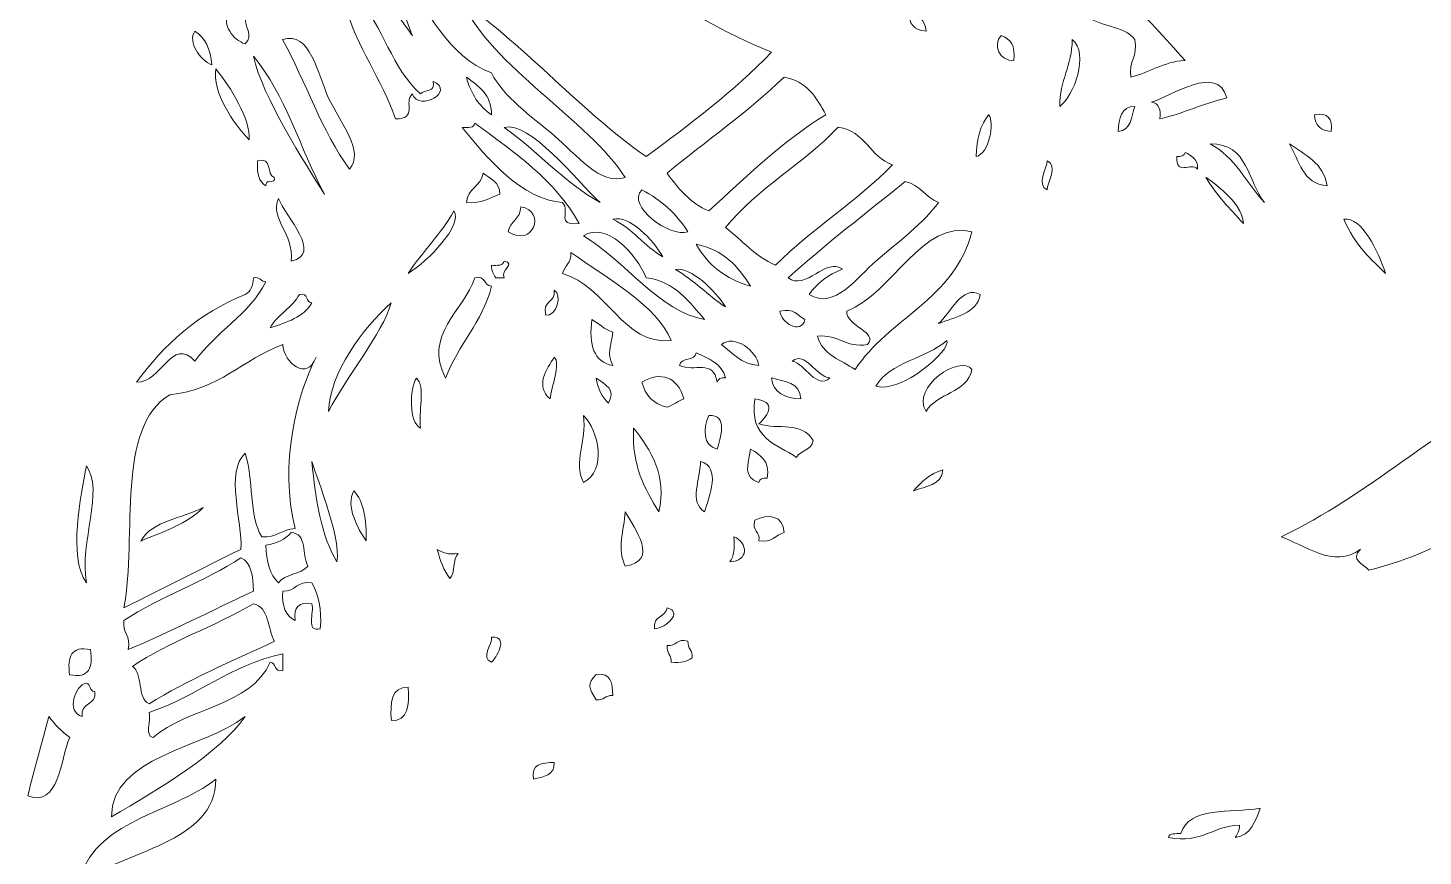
# Model space of a CAD drawing. Header units: inches. Extents: x 0.62 to 5.37, y -5.79 to -0.4.
# Drawn here: x 4.1985 to 4.6077, y -3.9122 to -3.6693 of the extents above; entities that cross this region are included whole.
import ezdxf

# ---------------------------------------------------------------- set-up
doc = ezdxf.new("R2010")
doc.units = ezdxf.units.IN
doc.header["$MEASUREMENT"] = 0
doc.layers.add('Layer 1', color=7, linetype='Continuous')

# ---------------------------------------------------------------- blocks, each defined once
blk = doc.blocks.new('block 180')
at = {"layer": 'Layer 1', "lineweight": 0}
blk.add_open_spline([(4.73641, -3.72534), (4.7252, -3.72925), (4.71779, -3.73693), (4.70701, -3.74127), (4.70508, -3.74115), (4.70603, -3.73815), (4.70333, -3.73883), (4.68988, -3.74186), (4.68099, -3.75426), (4.66901, -3.75965), (4.66733, -3.76042), (4.66468, -3.75914), (4.66289, -3.75966), (4.65558, -3.76181), (4.64653, -3.76901), (4.63838, -3.77313), (4.61159, -3.78671), (4.59172, -3.80635), (4.56609, -3.81849), (4.5731, -3.82096), (4.58128, -3.82793), (4.58938, -3.82216), (4.58622, -3.8252), (4.59021, -3.82653), (4.59183, -3.82829), (4.61689, -3.8223), (4.63331, -3.80768), (4.65187, -3.7952), (4.65475, -3.7916), (4.64951, -3.79064), (4.65187, -3.78907), (4.68039, -3.76817), (4.70975, -3.7481), (4.73641, -3.72534)], degree=3, knots=[0, 0, 0, 0, 1, 1, 1, 2, 2, 2, 3, 3, 3, 4, 4, 4, 5, 5, 5, 6, 6, 6, 7, 7, 7, 8, 8, 8, 9, 9, 9, 10, 10, 10, 11, 11, 11, 11], dxfattribs=at)
blk = doc.blocks.new('block 430')
at = {"layer": 'Layer 1', "lineweight": 0}
blk.add_open_spline([(4.34183, -3.63471), (4.33072, -3.64116), (4.31845, -3.64646), (4.30875, -3.65432), (4.3162, -3.66482), (4.32158, -3.67741), (4.33448, -3.68249), (4.33799, -3.68952), (4.34597, -3.69501), (4.35286, -3.70086), (4.35917, -3.70623), (4.36662, -3.71579), (4.37369, -3.71312), (4.36302, -3.69642), (4.33442, -3.68052), (4.3259, -3.66166), (4.34525, -3.6754), (4.36036, -3.69336), (4.37982, -3.707), (4.39278, -3.69749), (4.40561, -3.68785), (4.41658, -3.67636), (4.389, -3.66515), (4.36767, -3.64766), (4.34183, -3.63471)], degree=3, knots=[0, 0, 0, 0, 1, 1, 1, 2, 2, 2, 3, 3, 3, 4, 4, 4, 5, 5, 5, 6, 6, 6, 7, 7, 7, 8, 8, 8, 8], dxfattribs=at)
blk = doc.blocks.new('block 436')
at = {"layer": 'Layer 1', "lineweight": 0}
blk.add_open_spline([(4.4999, -3.64326), (4.49863, -3.64649), (4.49505, -3.64739), (4.49378, -3.65062), (4.49675, -3.65256), (4.4992, -3.65501), (4.50113, -3.65797), (4.50499, -3.65856), (4.5039, -3.6542), (4.50848, -3.65552), (4.50848, -3.65878), (4.50848, -3.66206), (4.50848, -3.66532), (4.51224, -3.66892), (4.52002, -3.66848), (4.5232, -3.67268), (4.52416, -3.67771), (4.52131, -3.67896), (4.52196, -3.6837), (4.52759, -3.68239), (4.53137, -3.67922), (4.53789, -3.67879), (4.52635, -3.66583), (4.51448, -3.65319), (4.4999, -3.64326)], degree=3, knots=[0, 0, 0, 0, 1, 1, 1, 2, 2, 2, 3, 3, 3, 4, 4, 4, 5, 5, 5, 6, 6, 6, 7, 7, 7, 8, 8, 8, 8], dxfattribs=at)
blk = doc.blocks.new('block 450')
at = {"layer": 'Layer 1', "lineweight": 0}
blk.add_open_spline([(4.29159, -3.6629), (4.29513, -3.67529), (4.30221, -3.68412), (4.30629, -3.69597), (4.31296, -3.69593), (4.30862, -3.69125), (4.3112, -3.68863), (4.31336, -3.69398), (4.32404, -3.68782), (4.31732, -3.68495), (4.31817, -3.68824), (4.31479, -3.68731), (4.31365, -3.68863), (4.30531, -3.68144), (4.30264, -3.66858), (4.29527, -3.66043), (4.29494, -3.66216), (4.29258, -3.66183), (4.29159, -3.6629)], degree=3, knots=[0, 0, 0, 0, 1, 1, 1, 2, 2, 2, 3, 3, 3, 4, 4, 4, 5, 5, 5, 6, 6, 6, 6], dxfattribs=at)
blk = doc.blocks.new('block 452')
at = {"layer": 'Layer 1', "lineweight": 0}
blk.add_open_spline([(4.46192, -3.67022), (4.46183, -3.66663), (4.45912, -3.66567), (4.45701, -3.6641), (4.4567, -3.6681), (4.45847, -3.66999), (4.46192, -3.67022)], degree=3, knots=[0, 0, 0, 0, 1, 1, 1, 2, 2, 2, 2], dxfattribs=at)
blk = doc.blocks.new('block 453')
at = {"layer": 'Layer 1', "lineweight": 0}
blk.add_open_spline([(4.26218, -3.67392), (4.26502, -3.6712), (4.26176, -3.66915), (4.26218, -3.66535), (4.26055, -3.66535), (4.25891, -3.66535), (4.25729, -3.66535), (4.25531, -3.66792), (4.25873, -3.67298), (4.26218, -3.67392)], degree=3, knots=[0, 0, 0, 0, 1, 1, 1, 2, 2, 2, 3, 3, 3, 3], dxfattribs=at)
blk = doc.blocks.new('block 454')
at = {"layer": 'Layer 1', "lineweight": 0}
blk.add_open_spline([(4.25239, -3.68006), (4.25207, -3.67547), (4.25046, -3.67217), (4.24748, -3.67024), (4.24522, -3.67341), (4.249, -3.67871), (4.25239, -3.68006)], degree=3, knots=[0, 0, 0, 0, 1, 1, 1, 2, 2, 2, 2], dxfattribs=at)
blk = doc.blocks.new('block 456')
at = {"layer": 'Layer 1', "lineweight": 0}
blk.add_open_spline([(4.28669, -3.68985), (4.28354, -3.68312), (4.28128, -3.66984), (4.27321, -3.6727), (4.28002, -3.68508), (4.28468, -3.69963), (4.29282, -3.71068), (4.29739, -3.7056), (4.28997, -3.69688), (4.28669, -3.68985)], degree=3, knots=[0, 0, 0, 0, 1, 1, 1, 2, 2, 2, 3, 3, 3, 3], dxfattribs=at)
blk = doc.blocks.new('block 457')
at = {"layer": 'Layer 1', "lineweight": 0}
blk.add_open_spline([(4.48766, -3.6788), (4.48831, -3.67447), (4.48661, -3.67249), (4.48398, -3.67145), (4.48132, -3.67425), (4.48353, -3.67909), (4.48766, -3.6788)], degree=3, knots=[0, 0, 0, 0, 1, 1, 1, 2, 2, 2, 2], dxfattribs=at)
blk = doc.blocks.new('block 458')
at = {"layer": 'Layer 1', "lineweight": 0}
blk.add_open_spline([(4.50113, -3.69228), (4.50521, -3.68954), (4.50991, -3.6767), (4.50481, -3.67268), (4.50478, -3.68041), (4.50115, -3.68455), (4.50113, -3.69228)], degree=3, knots=[0, 0, 0, 0, 1, 1, 1, 2, 2, 2, 2], dxfattribs=at)
blk = doc.blocks.new('block 459')
at = {"layer": 'Layer 1', "lineweight": 0}
blk.add_open_spline([(4.26341, -3.70211), (4.26382, -3.69612), (4.25792, -3.68656), (4.2536, -3.68127), (4.25246, -3.688), (4.25869, -3.69724), (4.26341, -3.70211)], degree=3, knots=[0, 0, 0, 0, 1, 1, 1, 2, 2, 2, 2], dxfattribs=at)
blk = doc.blocks.new('block 460')
at = {"layer": 'Layer 1', "lineweight": 0}
blk.add_open_spline([(4.33448, -3.69475), (4.33449, -3.6886), (4.33058, -3.6864), (4.32713, -3.68372), (4.32838, -3.6886), (4.33084, -3.69226), (4.33448, -3.69475)], degree=3, knots=[0, 0, 0, 0, 1, 1, 1, 2, 2, 2, 2], dxfattribs=at)
blk = doc.blocks.new('block 461')
at = {"layer": 'Layer 1', "lineweight": 0}
blk.add_open_spline([(4.42027, -3.68371), (4.40969, -3.69399), (4.39731, -3.70243), (4.38595, -3.71189), (4.38929, -3.71632), (4.3927, -3.72067), (4.3982, -3.72293), (4.40914, -3.71302), (4.41959, -3.70265), (4.43251, -3.69474), (4.42989, -3.68959), (4.42688, -3.68485), (4.42027, -3.68371)], degree=3, knots=[0, 0, 0, 0, 1, 1, 1, 2, 2, 2, 3, 3, 3, 4, 4, 4, 4], dxfattribs=at)
blk = doc.blocks.new('block 462')
at = {"layer": 'Layer 1', "lineweight": 0}
blk.add_open_spline([(4.52809, -3.69105), (4.53025, -3.69135), (4.53089, -3.69316), (4.53054, -3.69595), (4.53747, -3.69431), (4.54321, -3.69146), (4.55014, -3.68982), (4.5475, -3.67958), (4.53383, -3.68936), (4.52809, -3.69105)], degree=3, knots=[0, 0, 0, 0, 1, 1, 1, 2, 2, 2, 3, 3, 3, 3], dxfattribs=at)
blk = doc.blocks.new('block 464')
at = {"layer": 'Layer 1', "lineweight": 0}
blk.add_open_spline([(4.5183, -3.69963), (4.52209, -3.69934), (4.52211, -3.69528), (4.5232, -3.69228), (4.51915, -3.69232), (4.51851, -3.69576), (4.5183, -3.69963)], degree=3, knots=[0, 0, 0, 0, 1, 1, 1, 2, 2, 2, 2], dxfattribs=at)
blk = doc.blocks.new('block 466')
at = {"layer": 'Layer 1', "lineweight": 0}
blk.add_open_spline([(4.47663, -3.70699), (4.4804, -3.70622), (4.48216, -3.69707), (4.4803, -3.69473), (4.47794, -3.69769), (4.47668, -3.70174), (4.47663, -3.70699)], degree=3, knots=[0, 0, 0, 0, 1, 1, 1, 2, 2, 2, 2], dxfattribs=at)
blk = doc.blocks.new('block 467')
at = {"layer": 'Layer 1', "lineweight": 0}
blk.add_open_spline([(4.58079, -3.69962), (4.58135, -3.69578), (4.57972, -3.69414), (4.57588, -3.69472), (4.57603, -3.69783), (4.57767, -3.69947), (4.58079, -3.69962)], degree=3, knots=[0, 0, 0, 0, 1, 1, 1, 2, 2, 2, 2], dxfattribs=at)
blk = doc.blocks.new('block 468')
at = {"layer": 'Layer 1', "lineweight": 0}
blk.add_open_spline([(4.33816, -3.69843), (4.34796, -3.70537), (4.35562, -3.71446), (4.36635, -3.72048), (4.35905, -3.71368), (4.34581, -3.69656), (4.33816, -3.69843)], degree=3, knots=[0, 0, 0, 0, 1, 1, 1, 2, 2, 2, 2], dxfattribs=at)
blk = doc.blocks.new('block 469')
at = {"layer": 'Layer 1', "lineweight": 0}
blk.add_open_spline([(4.32958, -3.6972), (4.32937, -3.69863), (4.32765, -3.69853), (4.32591, -3.69843), (4.33319, -3.70769), (4.34357, -3.7197), (4.35531, -3.72048), (4.3578, -3.7233), (4.3531, -3.72732), (4.36022, -3.72661), (4.35304, -3.71376), (4.34112, -3.70568), (4.32958, -3.6972)], degree=3, knots=[0, 0, 0, 0, 1, 1, 1, 2, 2, 2, 3, 3, 3, 4, 4, 4, 4], dxfattribs=at)
blk = doc.blocks.new('block 470')
at = {"layer": 'Layer 1', "lineweight": 0}
blk.add_open_spline([(4.43619, -3.69842), (4.42599, -3.70904), (4.41243, -3.71632), (4.40311, -3.72784), (4.40806, -3.73145), (4.41172, -3.73637), (4.41781, -3.73886), (4.4284, -3.72819), (4.44158, -3.72015), (4.45212, -3.70944), (4.44539, -3.70719), (4.44416, -3.69943), (4.43619, -3.69842)], degree=3, knots=[0, 0, 0, 0, 1, 1, 1, 2, 2, 2, 3, 3, 3, 4, 4, 4, 4], dxfattribs=at)
blk = doc.blocks.new('block 471')
at = {"layer": 'Layer 1', "lineweight": 0}
blk.add_open_spline([(4.57956, -3.71555), (4.57852, -3.70882), (4.57306, -3.70652), (4.56853, -3.7033), (4.57145, -3.70815), (4.57233, -3.71502), (4.57956, -3.71555)], degree=3, knots=[0, 0, 0, 0, 1, 1, 1, 2, 2, 2, 2], dxfattribs=at)
blk = doc.blocks.new('block 472')
at = {"layer": 'Layer 1', "lineweight": 0}
blk.add_open_spline([(4.53545, -3.70699), (4.53524, -3.71296), (4.53976, -3.70849), (4.54157, -3.71066), (4.54178, -3.70758), (4.53969, -3.70682), (4.5379, -3.70576), (4.53763, -3.70671), (4.53687, -3.70718), (4.53545, -3.70699)], degree=3, knots=[0, 0, 0, 0, 1, 1, 1, 2, 2, 2, 3, 3, 3, 3], dxfattribs=at)
blk = doc.blocks.new('block 473')
at = {"layer": 'Layer 1', "lineweight": 0}
blk.add_open_spline([(4.26831, -3.71558), (4.26839, -3.71484), (4.2685, -3.71414), (4.26954, -3.71437), (4.27029, -3.71429), (4.27099, -3.71418), (4.27076, -3.71313), (4.26826, -3.71237), (4.27042, -3.70695), (4.26586, -3.70823), (4.26561, -3.71175), (4.26617, -3.71446), (4.26831, -3.71558)], degree=3, knots=[0, 0, 0, 0, 1, 1, 1, 2, 2, 2, 3, 3, 3, 4, 4, 4, 4], dxfattribs=at)
blk = doc.blocks.new('block 474')
at = {"layer": 'Layer 1', "lineweight": 0}
blk.add_open_spline([(4.49746, -3.71679), (4.49746, -3.7146), (4.50075, -3.70965), (4.49746, -3.70821), (4.49747, -3.71041), (4.49416, -3.71533), (4.49746, -3.71679)], degree=3, knots=[0, 0, 0, 0, 1, 1, 1, 2, 2, 2, 2], dxfattribs=at)
blk = doc.blocks.new('block 476')
at = {"layer": 'Layer 1', "lineweight": 0}
blk.add_open_spline([(4.32713, -3.72048), (4.33161, -3.72089), (4.33394, -3.71912), (4.33694, -3.71803), (4.33685, -3.71444), (4.33413, -3.71348), (4.33203, -3.7119), (4.33146, -3.71583), (4.32737, -3.71623), (4.32713, -3.72048)], degree=3, knots=[0, 0, 0, 0, 1, 1, 1, 2, 2, 2, 3, 3, 3, 3], dxfattribs=at)
blk = doc.blocks.new('block 477')
at = {"layer": 'Layer 1', "lineweight": 0}
blk.add_open_spline([(4.4558, -3.71434), (4.44427, -3.72364), (4.4325, -3.73272), (4.42149, -3.74253), (4.42653, -3.74662), (4.43275, -3.73623), (4.43742, -3.74007), (4.43319, -3.74157), (4.43003, -3.74412), (4.42762, -3.74743), (4.43521, -3.75215), (4.44174, -3.74227), (4.44722, -3.73763), (4.45385, -3.73202), (4.46129, -3.72636), (4.4656, -3.72047), (4.46177, -3.71899), (4.46027, -3.71517), (4.4558, -3.71434)], degree=3, knots=[0, 0, 0, 0, 1, 1, 1, 2, 2, 2, 3, 3, 3, 4, 4, 4, 5, 5, 5, 6, 6, 6, 6], dxfattribs=at)
blk = doc.blocks.new('block 479')
at = {"layer": 'Layer 1', "lineweight": 0}
blk.add_open_spline([(4.39207, -3.72906), (4.38873, -3.72381), (4.38426, -3.71971), (4.3786, -3.7168), (4.37378, -3.72131), (4.38682, -3.73091), (4.39207, -3.72906)], degree=3, knots=[0, 0, 0, 0, 1, 1, 1, 2, 2, 2, 2], dxfattribs=at)
blk = doc.blocks.new('block 480')
at = {"layer": 'Layer 1', "lineweight": 0}
blk.add_open_spline([(4.27567, -3.73765), (4.28526, -3.73579), (4.27395, -3.72448), (4.27199, -3.71926), (4.26933, -3.72556), (4.27664, -3.72929), (4.27567, -3.73765)], degree=3, knots=[0, 0, 0, 0, 1, 1, 1, 2, 2, 2, 2], dxfattribs=at)
blk = doc.blocks.new('block 481')
at = {"layer": 'Layer 1', "lineweight": 0}
blk.add_open_spline([(4.33939, -3.72906), (4.34664, -3.73385), (4.35066, -3.72311), (4.34306, -3.7217), (4.34304, -3.72536), (4.33988, -3.72588), (4.33939, -3.72906)], degree=3, knots=[0, 0, 0, 0, 1, 1, 1, 2, 2, 2, 2], dxfattribs=at)
blk = doc.blocks.new('block 482')
at = {"layer": 'Layer 1', "lineweight": 0}
blk.add_open_spline([(4.30998, -3.74131), (4.31581, -3.73773), (4.32617, -3.72706), (4.32346, -3.72294), (4.31966, -3.72975), (4.31419, -3.7349), (4.30998, -3.74131)], degree=3, knots=[0, 0, 0, 0, 1, 1, 1, 2, 2, 2, 2], dxfattribs=at)
blk = doc.blocks.new('block 484')
at = {"layer": 'Layer 1', "lineweight": 0}
blk.add_open_spline([(4.38473, -3.73641), (4.38191, -3.73144), (4.37503, -3.72407), (4.37002, -3.72538), (4.37591, -3.72807), (4.37926, -3.7333), (4.38473, -3.73641)], degree=3, knots=[0, 0, 0, 0, 1, 1, 1, 2, 2, 2, 2], dxfattribs=at)
blk = doc.blocks.new('block 486')
at = {"layer": 'Layer 1', "lineweight": 0}
blk.add_open_spline([(4.43865, -3.75232), (4.43859, -3.75693), (4.44802, -3.7584), (4.44477, -3.76213), (4.43804, -3.76316), (4.4364, -3.75906), (4.43007, -3.75968), (4.43148, -3.76522), (4.43707, -3.76658), (4.4411, -3.76949), (4.45097, -3.75444), (4.47033, -3.74887), (4.47541, -3.72905), (4.46092, -3.72522), (4.45216, -3.74713), (4.43865, -3.75232)], degree=3, knots=[0, 0, 0, 0, 1, 1, 1, 2, 2, 2, 3, 3, 3, 4, 4, 4, 5, 5, 5, 5], dxfattribs=at)
blk = doc.blocks.new('block 487')
at = {"layer": 'Layer 1', "lineweight": 0}
blk.add_open_spline([(4.37983, -3.74253), (4.37701, -3.73555), (4.36805, -3.72584), (4.36144, -3.73028), (4.37353, -3.73744), (4.38394, -3.75263), (4.39698, -3.75479), (4.39239, -3.74957), (4.38846, -3.74371), (4.37983, -3.74253)], degree=3, knots=[0, 0, 0, 0, 1, 1, 1, 2, 2, 2, 3, 3, 3, 3], dxfattribs=at)
blk = doc.blocks.new('block 490')
at = {"layer": 'Layer 1', "lineweight": 0}
blk.add_open_spline([(4.41047, -3.74498), (4.40684, -3.7392), (4.40239, -3.73427), (4.39453, -3.73272), (4.39792, -3.73874), (4.40305, -3.743), (4.41047, -3.74498)], degree=3, knots=[0, 0, 0, 0, 1, 1, 1, 2, 2, 2, 2], dxfattribs=at)
blk = doc.blocks.new('block 491')
at = {"layer": 'Layer 1', "lineweight": 0}
blk.add_open_spline([(4.35531, -3.74131), (4.36815, -3.74488), (4.37318, -3.76255), (4.38717, -3.76091), (4.38339, -3.75114), (4.36816, -3.74242), (4.35776, -3.73517), (4.35795, -3.73823), (4.35584, -3.73898), (4.35531, -3.74131)], degree=3, knots=[0, 0, 0, 0, 1, 1, 1, 2, 2, 2, 3, 3, 3, 3], dxfattribs=at)
blk = doc.blocks.new('block 493')
at = {"layer": 'Layer 1', "lineweight": 0}
blk.add_open_spline([(4.33449, -3.73887), (4.33443, -3.74055), (4.33507, -3.74155), (4.33571, -3.74254), (4.33653, -3.74254), (4.33735, -3.74254), (4.33816, -3.74254), (4.33699, -3.74025), (4.34183, -3.73844), (4.33816, -3.73764), (4.33795, -3.73906), (4.33622, -3.73897), (4.33449, -3.73887)], degree=3, knots=[0, 0, 0, 0, 1, 1, 1, 2, 2, 2, 3, 3, 3, 4, 4, 4, 4], dxfattribs=at)
blk = doc.blocks.new('block 495')
at = {"layer": 'Layer 1', "lineweight": 0}
blk.add_open_spline([(4.26219, -3.74745), (4.24858, -3.75304), (4.23843, -3.76208), (4.23033, -3.77318), (4.23771, -3.77351), (4.24065, -3.75947), (4.24749, -3.76705), (4.25352, -3.75838), (4.26331, -3.75347), (4.26831, -3.74377), (4.26675, -3.7437), (4.26662, -3.7422), (4.26464, -3.74254), (4.26447, -3.74483), (4.26384, -3.74664), (4.26219, -3.74745)], degree=3, knots=[0, 0, 0, 0, 1, 1, 1, 2, 2, 2, 3, 3, 3, 4, 4, 4, 5, 5, 5, 5], dxfattribs=at)
blk = doc.blocks.new('block 496')
at = {"layer": 'Layer 1', "lineweight": 0}
blk.add_open_spline([(4.32101, -3.77195), (4.32469, -3.76214), (4.33178, -3.75577), (4.33449, -3.74499), (4.33205, -3.74498), (4.33293, -3.74164), (4.32959, -3.74254), (4.3263, -3.75224), (4.31432, -3.75947), (4.32101, -3.77195)], degree=3, knots=[0, 0, 0, 0, 1, 1, 1, 2, 2, 2, 3, 3, 3, 3], dxfattribs=at)
blk = doc.blocks.new('block 497')
at = {"layer": 'Layer 1', "lineweight": 0}
blk.add_open_spline([(4.35042, -3.75356), (4.35354, -3.75411), (4.35529, -3.74716), (4.35287, -3.74622), (4.35346, -3.75007), (4.34911, -3.74899), (4.35042, -3.75356)], degree=3, knots=[0, 0, 0, 0, 1, 1, 1, 2, 2, 2, 2], dxfattribs=at)
blk = doc.blocks.new('block 498')
at = {"layer": 'Layer 1', "lineweight": 0}
blk.add_open_spline([(4.4656, -3.756), (4.47049, -3.75393), (4.47675, -3.75326), (4.47785, -3.74743), (4.47247, -3.7446), (4.46907, -3.75297), (4.4656, -3.756)], degree=3, knots=[0, 0, 0, 0, 1, 1, 1, 2, 2, 2, 2], dxfattribs=at)
blk = doc.blocks.new('block 500')
at = {"layer": 'Layer 1', "lineweight": 0}
blk.add_open_spline([(4.26954, -3.75725), (4.27445, -3.75563), (4.27944, -3.75408), (4.28179, -3.7499), (4.27986, -3.74978), (4.28084, -3.74677), (4.27812, -3.74745), (4.27601, -3.75146), (4.27166, -3.75323), (4.26954, -3.75725)], degree=3, knots=[0, 0, 0, 0, 1, 1, 1, 2, 2, 2, 3, 3, 3, 3], dxfattribs=at)
blk = doc.blocks.new('block 503')
at = {"layer": 'Layer 1', "lineweight": 0}
blk.add_open_spline([(4.42639, -3.75478), (4.42421, -3.75369), (4.42328, -3.75136), (4.41904, -3.75232), (4.41931, -3.75565), (4.42534, -3.75947), (4.42639, -3.75478)], degree=3, knots=[0, 0, 0, 0, 1, 1, 1, 2, 2, 2, 2], dxfattribs=at)
blk = doc.blocks.new('block 505')
at = {"layer": 'Layer 1', "lineweight": 0}
blk.add_open_spline([(4.37002, -3.76827), (4.36815, -3.76438), (4.36959, -3.76288), (4.37002, -3.75847), (4.36748, -3.75775), (4.36606, -3.75589), (4.3639, -3.75479), (4.36297, -3.76225), (4.36448, -3.76728), (4.37002, -3.76827)], degree=3, knots=[0, 0, 0, 0, 1, 1, 1, 2, 2, 2, 3, 3, 3, 3], dxfattribs=at)
blk = doc.blocks.new('block 506')
at = {"layer": 'Layer 1', "lineweight": 0}
blk.add_open_spline([(4.41291, -3.76826), (4.41224, -3.76398), (4.40585, -3.75904), (4.40189, -3.76214), (4.40531, -3.76442), (4.40743, -3.76802), (4.41291, -3.76826)], degree=3, knots=[0, 0, 0, 0, 1, 1, 1, 2, 2, 2, 2], dxfattribs=at)
blk = doc.blocks.new('block 507')
at = {"layer": 'Layer 1', "lineweight": 0}
blk.add_open_spline([(4.44722, -3.77438), (4.45488, -3.77654), (4.46944, -3.76363), (4.46805, -3.76091), (4.46204, -3.76633), (4.4514, -3.76712), (4.44722, -3.77438)], degree=3, knots=[0, 0, 0, 0, 1, 1, 1, 2, 2, 2, 2], dxfattribs=at)
blk = doc.blocks.new('block 510')
at = {"layer": 'Layer 1', "lineweight": 0}
blk.add_open_spline([(4.38963, -3.76826), (4.39386, -3.77033), (4.39966, -3.76628), (4.40066, -3.77316), (4.40093, -3.77221), (4.40169, -3.77174), (4.40311, -3.77194), (4.40209, -3.76764), (4.39823, -3.76621), (4.39453, -3.76459), (4.3942, -3.76712), (4.38997, -3.76574), (4.38963, -3.76826)], degree=3, knots=[0, 0, 0, 0, 1, 1, 1, 2, 2, 2, 3, 3, 3, 4, 4, 4, 4], dxfattribs=at)
blk = doc.blocks.new('block 511')
at = {"layer": 'Layer 1', "lineweight": 0}
blk.add_open_spline([(4.35164, -3.77807), (4.35201, -3.77469), (4.35487, -3.76751), (4.35287, -3.76582), (4.35059, -3.76936), (4.34723, -3.77423), (4.35164, -3.77807)], degree=3, knots=[0, 0, 0, 0, 1, 1, 1, 2, 2, 2, 2], dxfattribs=at)
blk = doc.blocks.new('block 512')
at = {"layer": 'Layer 1', "lineweight": 0}
blk.add_open_spline([(4.43374, -3.77194), (4.4296, -3.77153), (4.42644, -3.7638), (4.42271, -3.76703), (4.42653, -3.76776), (4.42971, -3.77548), (4.43374, -3.77194)], degree=3, knots=[0, 0, 0, 0, 1, 1, 1, 2, 2, 2, 2], dxfattribs=at)
blk = doc.blocks.new('block 513')
at = {"layer": 'Layer 1', "lineweight": 0}
blk.add_open_spline([(4.46193, -3.78173), (4.46506, -3.77629), (4.47383, -3.77649), (4.47541, -3.76948), (4.47195, -3.76496), (4.4575, -3.77455), (4.46193, -3.78173)], degree=3, knots=[0, 0, 0, 0, 1, 1, 1, 2, 2, 2, 2], dxfattribs=at)
blk = doc.blocks.new('block 514')
at = {"layer": 'Layer 1', "lineweight": 0}
blk.add_open_spline([(4.3786, -3.77316), (4.37955, -3.77713), (4.38199, -3.77957), (4.38596, -3.78052), (4.38777, -3.77988), (4.38905, -3.77871), (4.39085, -3.77807), (4.38924, -3.77163), (4.38403, -3.76986), (4.3786, -3.77316)], degree=3, knots=[0, 0, 0, 0, 1, 1, 1, 2, 2, 2, 3, 3, 3, 3], dxfattribs=at)
blk = doc.blocks.new('block 515')
at = {"layer": 'Layer 1', "lineweight": 0}
blk.add_open_spline([(4.31366, -3.78664), (4.31288, -3.78212), (4.31525, -3.77445), (4.31243, -3.77195), (4.31048, -3.7751), (4.31016, -3.78509), (4.31366, -3.78664)], degree=3, knots=[0, 0, 0, 0, 1, 1, 1, 2, 2, 2, 2], dxfattribs=at)
blk = doc.blocks.new('block 516')
at = {"layer": 'Layer 1', "lineweight": 0}
blk.add_open_spline([(4.3688, -3.7793), (4.3709, -3.77524), (4.36806, -3.77398), (4.36513, -3.77195), (4.36567, -3.77508), (4.36685, -3.77758), (4.3688, -3.7793)], degree=3, knots=[0, 0, 0, 0, 1, 1, 1, 2, 2, 2, 2], dxfattribs=at)
blk = doc.blocks.new('block 517')
at = {"layer": 'Layer 1', "lineweight": 0}
blk.add_open_spline([(4.42517, -3.77807), (4.42513, -3.7732), (4.4204, -3.77303), (4.41659, -3.77194), (4.41711, -3.77632), (4.4205, -3.77784), (4.42517, -3.77807)], degree=3, knots=[0, 0, 0, 0, 1, 1, 1, 2, 2, 2, 2], dxfattribs=at)
blk = doc.blocks.new('block 519')
at = {"layer": 'Layer 1', "lineweight": 0}
blk.add_open_spline([(4.36145, -3.80258), (4.36841, -3.7991), (4.36586, -3.78724), (4.36145, -3.78297), (4.36251, -3.79076), (4.35839, -3.79646), (4.36145, -3.80258)], degree=3, knots=[0, 0, 0, 0, 1, 1, 1, 2, 2, 2, 2], dxfattribs=at)
blk = doc.blocks.new('block 520')
at = {"layer": 'Layer 1', "lineweight": 0}
blk.add_open_spline([(4.40066, -3.79277), (4.40155, -3.78991), (4.40401, -3.78232), (4.39821, -3.78297), (4.3965, -3.78666), (4.39642, -3.79186), (4.40066, -3.79277)], degree=3, knots=[0, 0, 0, 0, 1, 1, 1, 2, 2, 2, 2], dxfattribs=at)
blk = doc.blocks.new('block 522')
at = {"layer": 'Layer 1', "lineweight": 0}
blk.add_open_spline([(4.38351, -3.81115), (4.38617, -3.80094), (4.38108, -3.79281), (4.37615, -3.78664), (4.37552, -3.7979), (4.37956, -3.80448), (4.38351, -3.81115)], degree=3, knots=[0, 0, 0, 0, 1, 1, 1, 2, 2, 2, 2], dxfattribs=at)
blk = doc.blocks.new('block 523')
at = {"layer": 'Layer 1', "lineweight": 0}
blk.add_open_spline([(4.41292, -3.80257), (4.41318, -3.80162), (4.41395, -3.80115), (4.41537, -3.80135), (4.4162, -3.79601), (4.41316, -3.79457), (4.41047, -3.79277), (4.40961, -3.79732), (4.4082, -3.80119), (4.41292, -3.80257)], degree=3, knots=[0, 0, 0, 0, 1, 1, 1, 2, 2, 2, 3, 3, 3, 3], dxfattribs=at)
blk = doc.blocks.new('block 524')
at = {"layer": 'Layer 1', "lineweight": 0}
blk.add_open_spline([(4.39699, -3.81115), (4.39833, -3.80676), (4.40191, -3.79797), (4.39577, -3.79645), (4.39575, -3.80154), (4.39232, -3.80842), (4.39699, -3.81115)], degree=3, knots=[0, 0, 0, 0, 1, 1, 1, 2, 2, 2, 2], dxfattribs=at)
blk = doc.blocks.new('block 525')
at = {"layer": 'Layer 1', "lineweight": 0}
blk.add_open_spline([(4.21563, -3.83201), (4.21354, -3.81995), (4.22098, -3.80488), (4.21563, -3.7977), (4.21405, -3.8063), (4.21017, -3.82438), (4.21563, -3.83201)], degree=3, knots=[0, 0, 0, 0, 1, 1, 1, 2, 2, 2, 2], dxfattribs=at)
blk = doc.blocks.new('block 526')
at = {"layer": 'Layer 1', "lineweight": 0}
blk.add_open_spline([(4.45826, -3.80502), (4.46181, -3.80368), (4.46654, -3.8035), (4.46684, -3.7989), (4.46296, -3.79992), (4.46061, -3.80246), (4.45826, -3.80502)], degree=3, knots=[0, 0, 0, 0, 1, 1, 1, 2, 2, 2, 2], dxfattribs=at)
blk = doc.blocks.new('block 528')
at = {"layer": 'Layer 1', "lineweight": 0}
blk.add_open_spline([(4.29773, -3.81974), (4.29777, -3.81357), (4.29712, -3.80809), (4.29406, -3.80504), (4.29155, -3.8094), (4.29534, -3.81638), (4.29773, -3.81974)], degree=3, knots=[0, 0, 0, 0, 1, 1, 1, 2, 2, 2, 2], dxfattribs=at)
blk = doc.blocks.new('block 531')
at = {"layer": 'Layer 1', "lineweight": 0}
blk.add_open_spline([(4.37371, -3.82708), (4.38375, -3.82558), (4.37656, -3.81636), (4.37371, -3.81115), (4.37332, -3.81661), (4.37118, -3.8222), (4.37371, -3.82708)], degree=3, knots=[0, 0, 0, 0, 1, 1, 1, 2, 2, 2, 2], dxfattribs=at)
blk = doc.blocks.new('block 532')
at = {"layer": 'Layer 1', "lineweight": 0}
blk.add_open_spline([(4.41169, -3.8136), (4.41068, -3.81707), (4.41342, -3.81678), (4.41292, -3.81973), (4.41677, -3.82031), (4.41771, -3.81799), (4.42028, -3.81727), (4.42024, -3.81217), (4.4155, -3.81176), (4.41169, -3.8136)], degree=3, knots=[0, 0, 0, 0, 1, 1, 1, 2, 2, 2, 3, 3, 3, 3], dxfattribs=at)
blk = doc.blocks.new('block 533')
at = {"layer": 'Layer 1', "lineweight": 0}
blk.add_open_spline([(4.26832, -3.82097), (4.26835, -3.82584), (4.2695, -3.8296), (4.272, -3.832), (4.27375, -3.82925), (4.27865, -3.82965), (4.28057, -3.82709), (4.27885, -3.82393), (4.28048, -3.81739), (4.27568, -3.81729), (4.27396, -3.81925), (4.27146, -3.82042), (4.26832, -3.82097)], degree=3, knots=[0, 0, 0, 0, 1, 1, 1, 2, 2, 2, 3, 3, 3, 4, 4, 4, 4], dxfattribs=at)
blk = doc.blocks.new('block 534')
at = {"layer": 'Layer 1', "lineweight": 0}
blk.add_open_spline([(4.40434, -3.82585), (4.41004, -3.82584), (4.40973, -3.82007), (4.40557, -3.81851), (4.40573, -3.82153), (4.40575, -3.82442), (4.40434, -3.82585)], degree=3, knots=[0, 0, 0, 0, 1, 1, 1, 2, 2, 2, 2], dxfattribs=at)
blk = doc.blocks.new('block 535')
at = {"layer": 'Layer 1', "lineweight": 0}
blk.add_open_spline([(4.32224, -3.83077), (4.32394, -3.8292), (4.32299, -3.82498), (4.3247, -3.82342), (4.32185, -3.8238), (4.31999, -3.82322), (4.31857, -3.82219), (4.3194, -3.82545), (4.3205, -3.82843), (4.32224, -3.83077)], degree=3, knots=[0, 0, 0, 0, 1, 1, 1, 2, 2, 2, 3, 3, 3, 3], dxfattribs=at)
blk = doc.blocks.new('block 536')
at = {"layer": 'Layer 1', "lineweight": 0}
blk.add_open_spline([(4.22666, -3.84303), (4.22607, -3.84689), (4.22887, -3.84736), (4.22788, -3.85161), (4.24055, -3.84629), (4.25238, -3.84015), (4.26465, -3.83445), (4.26452, -3.83008), (4.26407, -3.82604), (4.26097, -3.82464), (4.25047, -3.8317), (4.23719, -3.836), (4.22666, -3.84303)], degree=3, knots=[0, 0, 0, 0, 1, 1, 1, 2, 2, 2, 3, 3, 3, 4, 4, 4, 4], dxfattribs=at)
blk = doc.blocks.new('block 538')
at = {"layer": 'Layer 1', "lineweight": 0}
blk.add_open_spline([(4.27323, -3.83445), (4.27295, -3.83881), (4.27406, -3.8418), (4.27691, -3.84302), (4.27634, -3.83918), (4.27797, -3.83755), (4.2818, -3.83813), (4.28255, -3.84066), (4.27983, -3.84663), (4.28425, -3.84547), (4.28477, -3.83966), (4.28366, -3.83545), (4.2818, -3.832), (4.27732, -3.8312), (4.2771, -3.83465), (4.27323, -3.83445)], degree=3, knots=[0, 0, 0, 0, 1, 1, 1, 2, 2, 2, 3, 3, 3, 4, 4, 4, 5, 5, 5, 5], dxfattribs=at)
blk = doc.blocks.new('block 541')
at = {"layer": 'Layer 1', "lineweight": 0}
blk.add_open_spline([(4.26465, -3.83813), (4.25336, -3.84481), (4.23985, -3.84928), (4.22912, -3.85651), (4.23232, -3.85862), (4.23042, -3.86582), (4.23402, -3.86753), (4.24527, -3.86041), (4.25833, -3.85508), (4.27078, -3.84916), (4.26875, -3.84548), (4.26933, -3.83917), (4.26465, -3.83813)], degree=3, knots=[0, 0, 0, 0, 1, 1, 1, 2, 2, 2, 3, 3, 3, 4, 4, 4, 4], dxfattribs=at)
blk = doc.blocks.new('block 542')
at = {"layer": 'Layer 1', "lineweight": 0}
blk.add_open_spline([(4.38229, -3.84546), (4.38572, -3.8453), (4.39076, -3.8405), (4.38597, -3.83934), (4.38559, -3.84222), (4.38171, -3.84161), (4.38229, -3.84546)], degree=3, knots=[0, 0, 0, 0, 1, 1, 1, 2, 2, 2, 2], dxfattribs=at)
blk = doc.blocks.new('block 543')
at = {"layer": 'Layer 1', "lineweight": 0}
blk.add_open_spline([(4.3345, -3.85528), (4.33559, -3.8543), (4.33992, -3.84776), (4.3345, -3.84792), (4.33483, -3.85006), (4.33105, -3.85404), (4.3345, -3.85528)], degree=3, knots=[0, 0, 0, 0, 1, 1, 1, 2, 2, 2, 2], dxfattribs=at)
blk = doc.blocks.new('block 545')
at = {"layer": 'Layer 1', "lineweight": 0}
blk.add_open_spline([(4.38597, -3.85037), (4.38569, -3.85268), (4.38735, -3.85307), (4.38718, -3.85527), (4.39003, -3.85566), (4.39189, -3.85506), (4.39332, -3.85404), (4.39359, -3.85172), (4.39194, -3.85134), (4.39209, -3.84914), (4.38863, -3.84812), (4.38892, -3.85087), (4.38597, -3.85037)], degree=3, knots=[0, 0, 0, 0, 1, 1, 1, 2, 2, 2, 3, 3, 3, 4, 4, 4, 4], dxfattribs=at)
blk = doc.blocks.new('block 547')
at = {"layer": 'Layer 1', "lineweight": 0}
blk.add_open_spline([(4.21073, -3.85896), (4.21646, -3.86019), (4.21759, -3.85682), (4.21687, -3.85161), (4.21114, -3.85038), (4.21001, -3.85374), (4.21073, -3.85896)], degree=3, knots=[0, 0, 0, 0, 1, 1, 1, 2, 2, 2, 2], dxfattribs=at)
blk = doc.blocks.new('block 549')
at = {"layer": 'Layer 1', "lineweight": 0}
blk.add_open_spline([(4.23402, -3.87), (4.23473, -3.87215), (4.23254, -3.87719), (4.23525, -3.87734), (4.24524, -3.86855), (4.26382, -3.86833), (4.26955, -3.85528), (4.27149, -3.85539), (4.27051, -3.8584), (4.27323, -3.85773), (4.27323, -3.8561), (4.27323, -3.85446), (4.27323, -3.85284), (4.25776, -3.85615), (4.24819, -3.86536), (4.23402, -3.87)], degree=3, knots=[0, 0, 0, 0, 1, 1, 1, 2, 2, 2, 3, 3, 3, 4, 4, 4, 5, 5, 5, 5], dxfattribs=at)
blk = doc.blocks.new('block 550')
at = {"layer": 'Layer 1', "lineweight": 0}
blk.add_open_spline([(4.36514, -3.8663), (4.36745, -3.86658), (4.36784, -3.86492), (4.37004, -3.86507), (4.36995, -3.86148), (4.36959, -3.85816), (4.36514, -3.85894), (4.36232, -3.86163), (4.36314, -3.86301), (4.36514, -3.8663)], degree=3, knots=[0, 0, 0, 0, 1, 1, 1, 2, 2, 2, 3, 3, 3, 3], dxfattribs=at)
blk = doc.blocks.new('block 551')
at = {"layer": 'Layer 1', "lineweight": 0}
blk.add_open_spline([(4.21442, -3.87123), (4.21376, -3.86687), (4.21875, -3.8682), (4.21809, -3.86387), (4.21647, -3.86384), (4.21697, -3.86171), (4.21564, -3.86142), (4.21233, -3.86189), (4.20958, -3.86996), (4.21442, -3.87123)], degree=3, knots=[0, 0, 0, 0, 1, 1, 1, 2, 2, 2, 3, 3, 3, 3], dxfattribs=at)
blk = doc.blocks.new('block 552')
at = {"layer": 'Layer 1', "lineweight": 0}
blk.add_open_spline([(4.30509, -3.87243), (4.31008, -3.87251), (4.31036, -3.8679), (4.30999, -3.86263), (4.305, -3.86255), (4.30471, -3.86716), (4.30509, -3.87243)], degree=3, knots=[0, 0, 0, 0, 1, 1, 1, 2, 2, 2, 2], dxfattribs=at)
blk = doc.blocks.new('block 553')
at = {"layer": 'Layer 1', "lineweight": 0}
blk.add_open_spline([(4.19849, -3.8945), (4.2076, -3.89796), (4.20794, -3.88407), (4.21074, -3.87734), (4.2084, -3.87561), (4.20634, -3.87355), (4.20461, -3.87123), (4.20273, -3.87914), (4.20024, -3.88644), (4.19849, -3.8945)], degree=3, knots=[0, 0, 0, 0, 1, 1, 1, 2, 2, 2, 3, 3, 3, 3], dxfattribs=at)
blk = doc.blocks.new('block 558')
at = {"layer": 'Layer 1', "lineweight": 0}
blk.add_open_spline([(4.34676, -3.88958), (4.34974, -3.88889), (4.35306, -3.88854), (4.35288, -3.88468), (4.34929, -3.88477), (4.34597, -3.88512), (4.34676, -3.88958)], degree=3, knots=[0, 0, 0, 0, 1, 1, 1, 2, 2, 2, 2], dxfattribs=at)
blk = doc.blocks.new('block 560')
at = {"layer": 'Layer 1', "lineweight": 0}
blk.add_open_spline([(4.21319, -3.92023), (4.22652, -3.91068), (4.2536, -3.90835), (4.25363, -3.88959), (4.24035, -3.90001), (4.2179, -3.90125), (4.21319, -3.92023)], degree=3, knots=[0, 0, 0, 0, 1, 1, 1, 2, 2, 2, 2], dxfattribs=at)
blk = doc.blocks.new('block 562')
at = {"layer": 'Layer 1', "lineweight": 0}
blk.add_open_spline([(4.53669, -3.90549), (4.53525, -3.90568), (4.53321, -3.90528), (4.53302, -3.90672), (4.54307, -3.90859), (4.54591, -3.90327), (4.55385, -3.90304), (4.5539, -3.90472), (4.55327, -3.90573), (4.55262, -3.90672), (4.55728, -3.90605), (4.55846, -3.90194), (4.55997, -3.89813), (4.55118, -3.89955), (4.53901, -3.8976), (4.53669, -3.90549)], degree=3, knots=[0, 0, 0, 0, 1, 1, 1, 2, 2, 2, 3, 3, 3, 4, 4, 4, 5, 5, 5, 5], dxfattribs=at)
blk = doc.blocks.new('block 759')
at = {"layer": 'Layer 1', "lineweight": 0}
blk.add_open_spline([(4.3112, -3.67147), (4.30886, -3.66605), (4.30794, -3.6592), (4.30385, -3.65555), (4.30136, -3.6598), (4.31235, -3.67261), (4.3112, -3.67147)], degree=3, knots=[0, 0, 0, 0, 1, 1, 1, 2, 2, 2, 2], dxfattribs=at)
blk = doc.blocks.new('block 761')
at = {"layer": 'Layer 1', "lineweight": 0}
blk.add_open_spline([(4.28547, -3.71804), (4.27831, -3.70477), (4.27402, -3.68863), (4.26463, -3.6776), (4.26728, -3.68967), (4.27987, -3.70892), (4.28547, -3.71804)], degree=3, knots=[0, 0, 0, 0, 1, 1, 1, 2, 2, 2, 2], dxfattribs=at)
blk = doc.blocks.new('block 764')
at = {"layer": 'Layer 1', "lineweight": 0}
blk.add_open_spline([(4.56118, -3.72046), (4.5562, -3.7144), (4.55652, -3.70306), (4.54525, -3.7033), (4.55257, -3.70701), (4.55585, -3.71476), (4.56118, -3.72046)], degree=3, knots=[0, 0, 0, 0, 1, 1, 1, 2, 2, 2, 2], dxfattribs=at)
blk = doc.blocks.new('block 766')
at = {"layer": 'Layer 1', "lineweight": 0}
blk.add_open_spline([(4.55505, -3.72659), (4.55489, -3.71995), (4.54327, -3.71259), (4.54402, -3.7131), (4.54712, -3.71818), (4.55104, -3.72242), (4.55505, -3.72659)], degree=3, knots=[0, 0, 0, 0, 1, 1, 1, 2, 2, 2, 2], dxfattribs=at)
blk = doc.blocks.new('block 768')
at = {"layer": 'Layer 1', "lineweight": 0}
blk.add_open_spline([(4.59672, -3.74128), (4.59443, -3.73477), (4.58993, -3.72468), (4.58446, -3.72535), (4.58754, -3.73287), (4.5929, -3.73758), (4.59672, -3.74128)], degree=3, knots=[0, 0, 0, 0, 1, 1, 1, 2, 2, 2, 2], dxfattribs=at)
blk = doc.blocks.new('block 769')
at = {"layer": 'Layer 1', "lineweight": 0}
blk.add_open_spline([(4.40311, -3.75111), (4.40023, -3.74621), (4.39284, -3.73936), (4.3884, -3.74008), (4.39381, -3.74324), (4.39794, -3.7477), (4.40311, -3.75111)], degree=3, knots=[0, 0, 0, 0, 1, 1, 1, 2, 2, 2, 2], dxfattribs=at)
blk = doc.blocks.new('block 770')
at = {"layer": 'Layer 1', "lineweight": 0}
blk.add_open_spline([(4.2867, -3.78175), (4.29212, -3.77124), (4.30237, -3.75903), (4.30508, -3.7499), (4.29666, -3.75741), (4.28708, -3.77028), (4.2867, -3.78175)], degree=3, knots=[0, 0, 0, 0, 1, 1, 1, 2, 2, 2, 2], dxfattribs=at)
blk = doc.blocks.new('block 775')
at = {"layer": 'Layer 1', "lineweight": 0}
for points, knots in [([(4.28303, -3.76582), (4.27744, -3.77656), (4.27209, -3.79727), (4.27691, -3.81607), (4.273, -3.81626), (4.27152, -3.81885), (4.2671, -3.81853), (4.26325, -3.81257), (4.26472, -3.8013), (4.26219, -3.79401), (4.25626, -3.79945), (4.26146, -3.81412), (4.26097, -3.8222), (4.24947, -3.82784), (4.2382, -3.83373), (4.22666, -3.83935), (4.23053, -3.81789), (4.22421, -3.78626), (4.24014, -3.77686), (4.25466, -3.77547), (4.26152, -3.76638), (4.27322, -3.76215), (4.27363, -3.76748), (4.28039, -3.77308), (4.28303, -3.76582)], [0, 0, 0, 0, 1, 1, 1, 2, 2, 2, 3, 3, 3, 4, 4, 4, 5, 5, 5, 6, 6, 6, 7, 7, 7, 8, 8, 8, 8]), ([(4.23157, -3.81975), (4.23827, -3.81706), (4.24528, -3.81466), (4.24994, -3.80995), (4.24375, -3.81315), (4.23495, -3.81373), (4.23157, -3.81975)], [0, 0, 0, 0, 1, 1, 1, 2, 2, 2, 2])]:
    blk.add_open_spline(points, degree=3, knots=knots, dxfattribs=at)
blk = doc.blocks.new('block 774')
at = {"layer": 'Layer 1'}
blk.add_blockref('block 775', (0, 0), dxfattribs=at)
blk = doc.blocks.new('block 777')
at = {"layer": 'Layer 1', "lineweight": 0}
blk.add_open_spline([(4.42395, -3.79522), (4.42505, -3.79306), (4.42846, -3.79319), (4.42885, -3.79032), (4.42539, -3.7844), (4.41859, -3.78725), (4.41292, -3.78542), (4.41582, -3.78258), (4.41818, -3.77887), (4.41169, -3.77807), (4.40996, -3.78959), (4.41807, -3.79129), (4.42395, -3.79522)], degree=3, knots=[0, 0, 0, 0, 1, 1, 1, 2, 2, 2, 3, 3, 3, 4, 4, 4, 4], dxfattribs=at)
blk = doc.blocks.new('block 779')
at = {"layer": 'Layer 1', "lineweight": 0}
blk.add_open_spline([(4.28915, -3.82587), (4.29046, -3.81832), (4.28205, -3.7983), (4.2818, -3.79646), (4.2829, -3.80762), (4.28447, -3.8183), (4.28915, -3.82587)], degree=3, knots=[0, 0, 0, 0, 1, 1, 1, 2, 2, 2, 2], dxfattribs=at)
blk = doc.blocks.new('block 790')
at = {"layer": 'Layer 1', "lineweight": 0}
blk.add_open_spline([(4.223, -3.90063), (4.23693, -3.89249), (4.25486, -3.88184), (4.2622, -3.87122), (4.24975, -3.88081), (4.22309, -3.88275), (4.223, -3.90063)], degree=3, knots=[0, 0, 0, 0, 1, 1, 1, 2, 2, 2, 2], dxfattribs=at)
blk = doc.blocks.new('block 25')
at = {"layer": 'Layer 1'}
for name in ['block 430', 'block 436', 'block 759', 'block 450', 'block 453', 'block 452', 'block 454', 'block 456', 'block 457', 'block 458', 'block 761', 'block 459', 'block 462', 'block 460', 'block 461', 'block 466', 'block 464', 'block 467', 'block 469', 'block 468', 'block 470', 'block 764', 'block 471', 'block 473', 'block 472', 'block 474', 'block 476', 'block 477', 'block 766', 'block 480', 'block 479', 'block 482', 'block 481', 'block 484', 'block 487', 'block 486', 'block 180', 'block 768', 'block 491', 'block 490', 'block 493', 'block 769', 'block 495', 'block 496', 'block 500', 'block 497', 'block 498', 'block 770', 'block 503', 'block 505', 'block 506', 'block 507', 'block 774', 'block 510', 'block 512', 'block 513', 'block 511', 'block 515', 'block 516', 'block 514', 'block 517', 'block 777', 'block 519', 'block 520', 'block 522', 'block 523', 'block 525', 'block 779', 'block 524', 'block 526', 'block 528', 'block 531', 'block 532', 'block 533', 'block 535', 'block 534', 'block 536', 'block 538', 'block 541', 'block 542', 'block 547', 'block 543', 'block 545', 'block 549', 'block 550', 'block 551', 'block 552', 'block 553', 'block 790', 'block 558', 'block 560', 'block 562']:
    blk.add_blockref(name, (0, 0), dxfattribs=at)

msp = doc.modelspace()

# ---------------------------------------------------------------- block references
at = {"layer": 'Layer 1'}
msp.add_blockref('block 25', (0, 0), dxfattribs=at)

doc.saveas('drawing.dxf')
